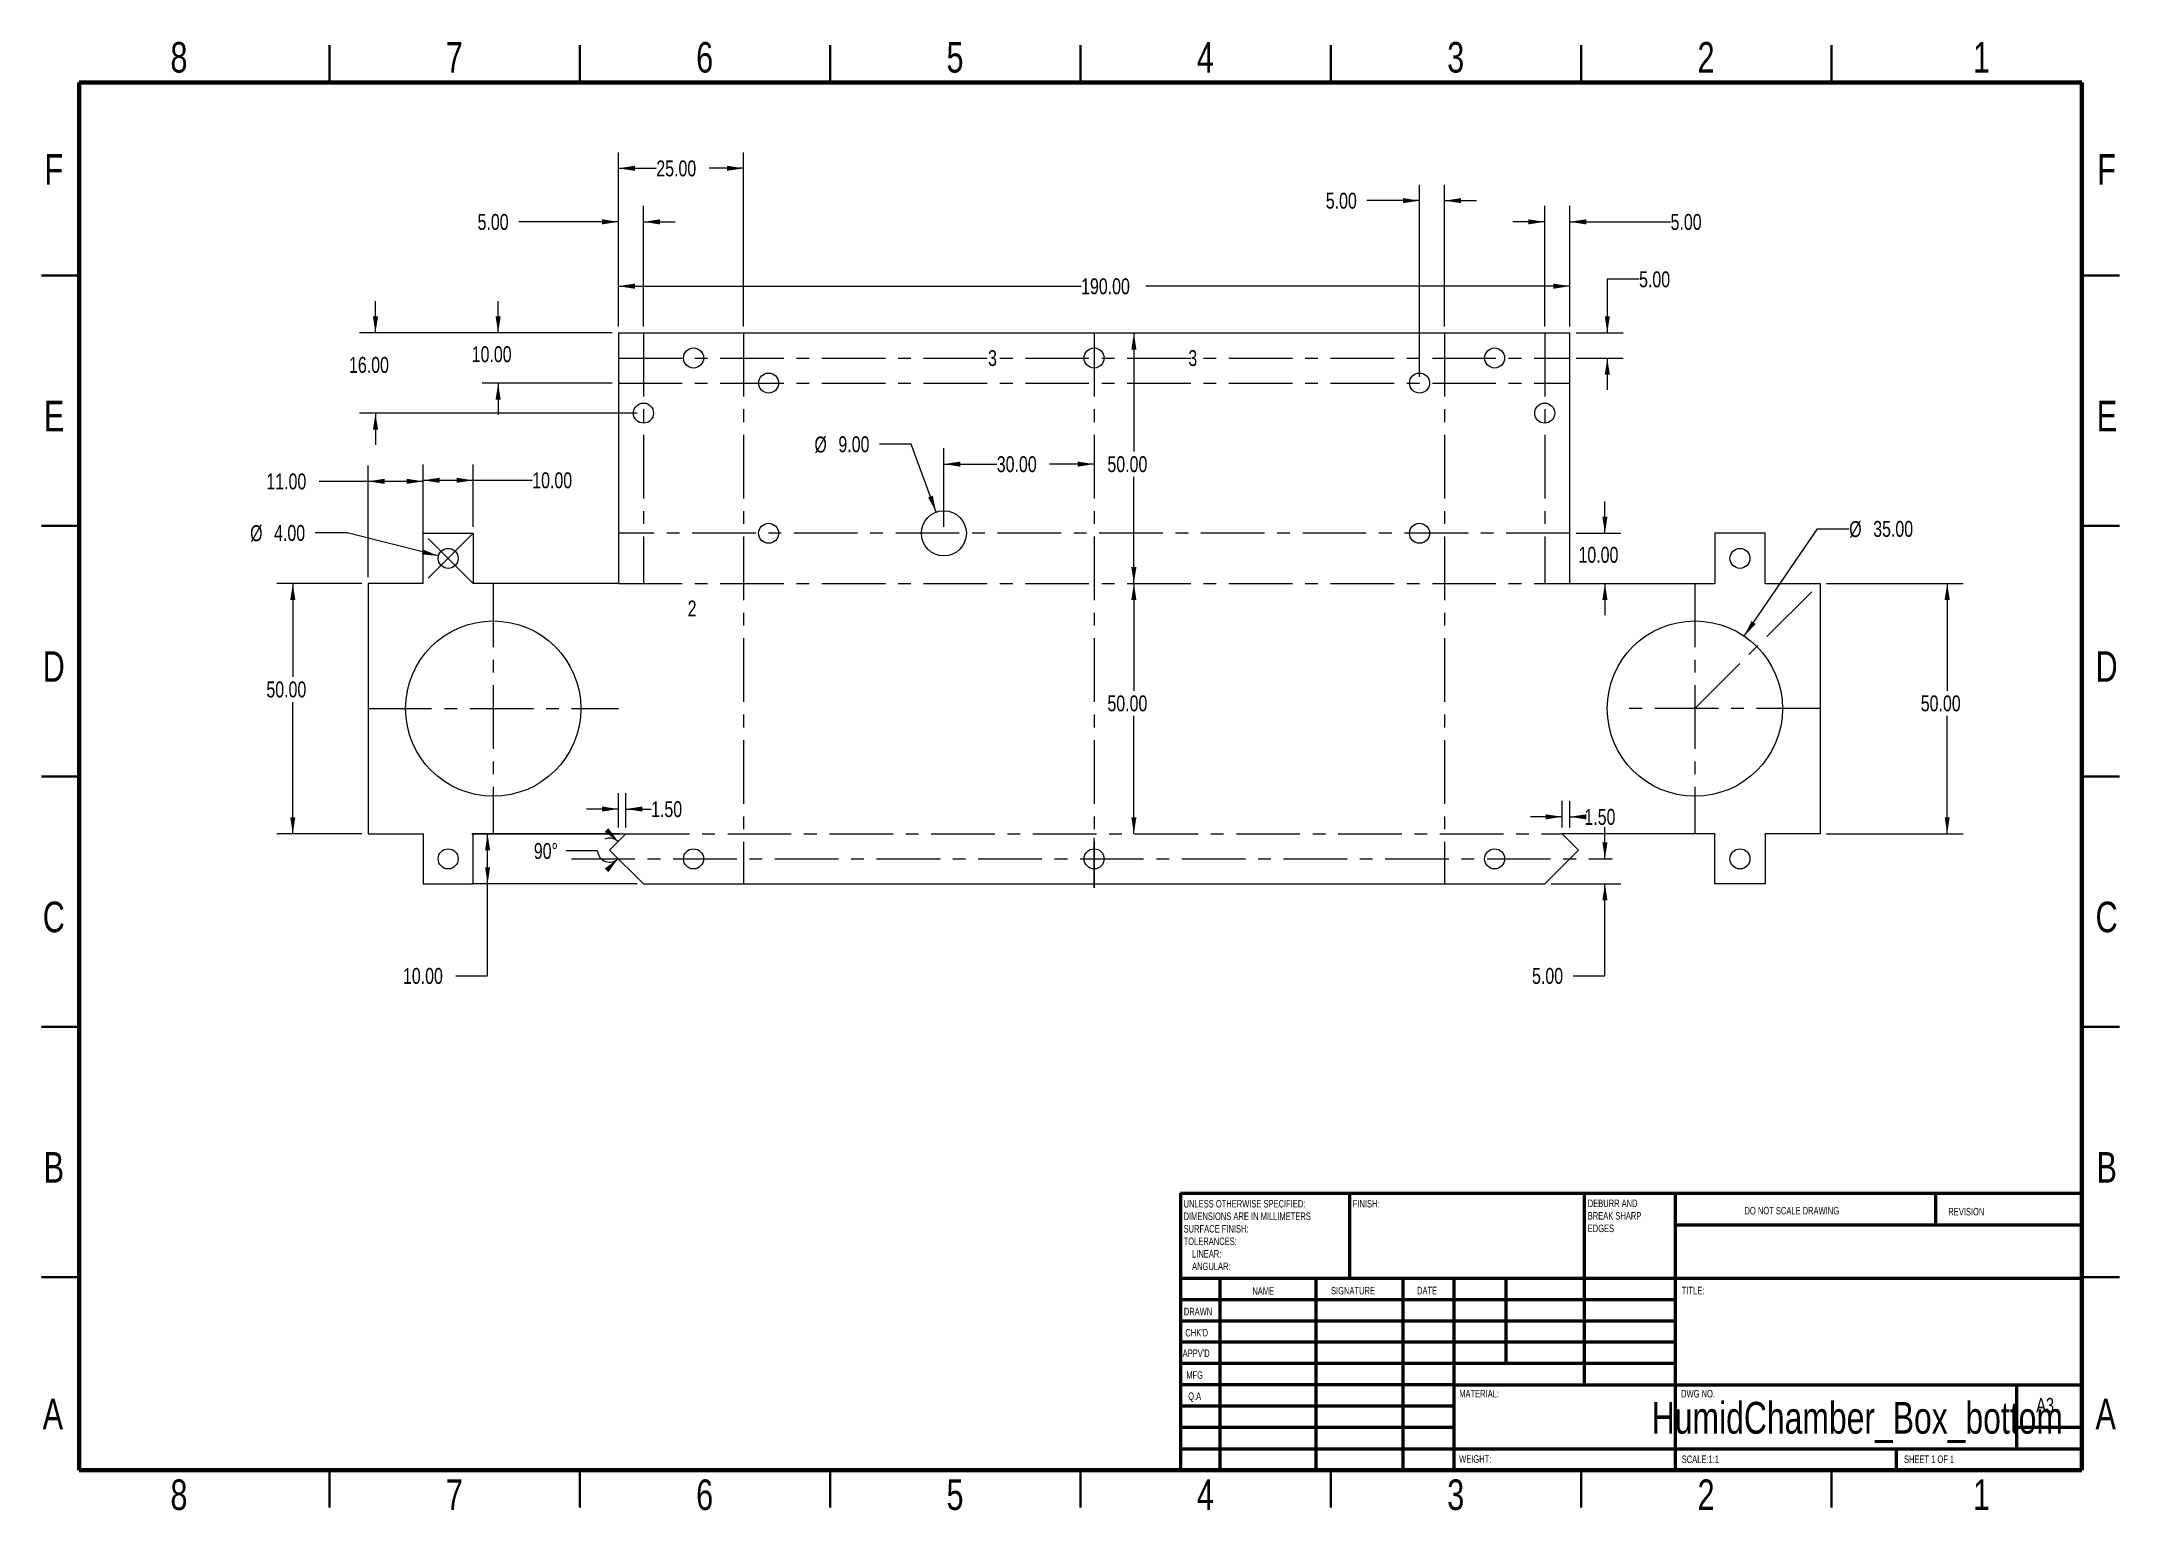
# Paper-space layout 'Sheet1' of a CAD drawing. Header units: millimetres. Extents: x 2 to 418, y 2 to 295.
import ezdxf

# ---------------------------------------------------------------- set-up
doc = ezdxf.new("R2010")
doc.units = ezdxf.units.MM
doc.header["$PDSIZE"] = -1
doc.linetypes.add('CENTERX2', pattern=[20.32, 12.7, -2.54, 2.54, -2.54])
doc.styles.add('SLDTEXTSTYLE0', font='TXT', dxfattribs={"width": 0.75})
doc.styles.add('SLDTEXTSTYLE1', font='TXT', dxfattribs={"width": 0.686449})
doc.styles.add('SLDTEXTSTYLE2', font='TXT', dxfattribs={"width": 0.6875})
doc.dimstyles.new('SLDDIMSTYLE0', dxfattribs={"dimtxt": 3.175, "dimasz": 3.302, "dimexe": 0, "dimexo": 0.0625, "dimgap": 0.79375, "dimtad": 0, "dimtih": 1, "dimtoh": 1, "dimrnd": 1e-09, "dimzin": 4, "dimdsep": 46, "dimtxsty": 'SLDTEXTSTYLE0', "dimsah": 1, "dimcen": 0.09, "dimadec": 0, "dimazin": 1, "dimtfac": 1, "dimtofl": 0, "dimtmove": 0, "dimatfit": 3, "dimfxl": 0, "dimfrac": 2, "dimtolj": 1, "dimtzin": 12, "dimarcsym": 0})
doc.dimstyles.new('SLDDIMSTYLE1', dxfattribs={"dimtxt": 3.175, "dimasz": 3.302, "dimexe": 0, "dimexo": 0.0625, "dimgap": 0.79375, "dimtad": 0, "dimtih": 1, "dimtoh": 1, "dimrnd": 1e-09, "dimzin": 4, "dimdsep": 46, "dimtxsty": 'SLDTEXTSTYLE0', "dimsah": 1, "dimcen": 0, "dimadec": 0, "dimazin": 1, "dimtfac": 1, "dimtofl": 0, "dimtmove": 0, "dimatfit": 3, "dimfxl": 0, "dimfrac": 2, "dimtolj": 1, "dimtzin": 12, "dimarcsym": 0})
doc.dimstyles.new('SLDDIMSTYLE2', dxfattribs={"dimtxt": 3.175, "dimasz": 3.302, "dimexe": 0, "dimexo": 0.0625, "dimgap": 0.79375, "dimtad": 0, "dimtih": 1, "dimtoh": 1, "dimrnd": 1e-09, "dimzin": 4, "dimdsep": 46, "dimtxsty": 'SLDTEXTSTYLE0', "dimsah": 1, "dimcen": 0.09, "dimadec": 0, "dimazin": 1, "dimtfac": 1, "dimtmove": 0, "dimatfit": 0, "dimfxl": 0, "dimfrac": 2, "dimtolj": 1, "dimtzin": 12, "dimarcsym": 0})
doc.dimstyles.new('SLDDIMSTYLE3', dxfattribs={"dimtxt": 3.175, "dimasz": 3.302, "dimexe": 0, "dimexo": 0.0625, "dimgap": 0.79375, "dimtad": 0, "dimtih": 1, "dimtoh": 1, "dimrnd": 1e-09, "dimzin": 12, "dimdsep": 46, "dimtxsty": 'SLDTEXTSTYLE0', "dimblk1": 'NONE', "dimblk2": 'NONE', "dimsah": 1, "dimcen": 0.09, "dimadec": 0, "dimazin": 3, "dimtfac": 1, "dimtmove": 0, "dimatfit": 0, "dimldrblk": 'NONE', "dimfxl": 0, "dimfrac": 2, "dimtolj": 1, "dimtzin": 12, "dimarcsym": 0})
doc.dimstyles.new('SLDDIMSTYLE4', dxfattribs={"dimtxt": 3.175, "dimasz": 3.302, "dimexe": 0, "dimexo": 0.0625, "dimgap": 0.79375, "dimtad": 0, "dimtih": 1, "dimtoh": 1, "dimdec": 4, "dimzin": 12, "dimdsep": 46, "dimtxsty": 'SLDTEXTSTYLE0', "dimsah": 1, "dimcen": 0.09, "dimazin": 3, "dimtfac": 1, "dimtofl": 0, "dimtmove": 0, "dimatfit": 3, "dimfxl": 0, "dimfrac": 2, "dimtolj": 1, "dimtzin": 12, "dimarcsym": 0})

# ---------------------------------------------------------------- blocks, each defined once
blk = doc.blocks.new('_D')
at = {"color": 7, "linetype": 'Continuous', "lineweight": 18}
for p, q in [((117.71, 238.29), (117.71, 249.53)), ((307.71, 238.29), (307.71, 249.53)), ((117.71, 246.36), (210.12, 246.36)), ((307.71, 246.36), (223.03, 246.36))]:
    blk.add_line(p, q, dxfattribs=at)
for points in [[(117.71, 246.36), (121.01, 245.85), (121.01, 246.87)], [(307.71, 246.36), (304.41, 246.87), (304.41, 245.85)]]:
    blk.add_solid(points, dxfattribs=at)
at = {"color": 7, "linetype": 'Continuous', "lineweight": 18, "insert": (210.12, 247.93), "char_height": 3.175, "attachment_point": 1, "style": 'SLDTEXTSTYLE0'}
blk.add_mtext('190.00', dxfattribs=at)
blk = doc.blocks.new('_D_1')
at = {"color": 7, "linetype": 'Continuous', "lineweight": 18}
for p, q in [((220.66, 237.02), (220.66, 213.36)), ((220.66, 187.02), (220.66, 208.32))]:
    blk.add_line(p, q, dxfattribs=at)
for points in [[(220.66, 237.02), (220.15, 233.72), (221.17, 233.72)], [(220.66, 187.02), (221.17, 190.32), (220.15, 190.32)]]:
    blk.add_solid(points, dxfattribs=at)
at = {"color": 7, "linetype": 'Continuous', "lineweight": 18, "insert": (215.38, 212.42), "char_height": 3.175, "attachment_point": 1, "style": 'SLDTEXTSTYLE0'}
blk.add_mtext('50.00', dxfattribs=at)
blk = doc.blocks.new('_D_2')
at = {"color": 7, "linetype": 'Continuous', "lineweight": 18}
for p, q in [((220.66, 187.02), (220.66, 165.6)), ((220.66, 137.02), (220.66, 160.56))]:
    blk.add_line(p, q, dxfattribs=at)
for points in [[(220.66, 187.02), (220.15, 183.72), (221.17, 183.72)], [(220.66, 137.02), (221.17, 140.32), (220.15, 140.32)]]:
    blk.add_solid(points, dxfattribs=at)
at = {"color": 7, "linetype": 'Continuous', "lineweight": 18, "insert": (215.38, 164.66), "char_height": 3.175, "attachment_point": 1, "style": 'SLDTEXTSTYLE0'}
blk.add_mtext('50.00', dxfattribs=at)
blk = doc.blocks.new('_D_3')
at = {"color": 7, "linetype": 'Continuous', "lineweight": 18}
for p, q in [((66.44, 187.02), (49.5, 187.02)), ((52.68, 187.02), (52.68, 168.38)), ((52.68, 137.02), (52.68, 163.34)), ((66.44, 137.02), (49.5, 137.02))]:
    blk.add_line(p, q, dxfattribs=at)
for points in [[(52.68, 187.02), (52.17, 183.72), (53.18, 183.72)], [(52.68, 137.02), (53.18, 140.32), (52.17, 140.32)]]:
    blk.add_solid(points, dxfattribs=at)
at = {"color": 7, "linetype": 'Continuous', "lineweight": 18, "insert": (47.4, 167.44), "char_height": 3.175, "attachment_point": 1, "style": 'SLDTEXTSTYLE0'}
blk.add_mtext('50.00', dxfattribs=at)
blk = doc.blocks.new('_D_4')
at = {"color": 7, "linetype": 'Continuous', "lineweight": 18}
for p, q in [((358.98, 187.02), (386.27, 187.02)), ((383.1, 187.02), (383.1, 165.6)), ((383.1, 137.02), (383.1, 160.56)), ((358.98, 137.02), (386.27, 137.02))]:
    blk.add_line(p, q, dxfattribs=at)
for points in [[(383.1, 187.02), (382.59, 183.72), (383.61, 183.72)], [(383.1, 137.02), (383.61, 140.32), (382.59, 140.32)]]:
    blk.add_solid(points, dxfattribs=at)
at = {"color": 7, "linetype": 'Continuous', "lineweight": 18, "insert": (377.82, 164.66), "char_height": 3.175, "attachment_point": 1, "style": 'SLDTEXTSTYLE0'}
blk.add_mtext('50.00', dxfattribs=at)
blk = doc.blocks.new('_D_5')
at = {"color": 7, "linetype": 'Continuous', "lineweight": 18}
for p, q in [((342.57, 176.48), (357.18, 197.91)), ((357.18, 197.91), (363.53, 197.91))]:
    blk.add_line(p, q, dxfattribs=at)
blk.add_solid([(342.57, 176.48), (344.85, 178.93), (344.01, 179.5)], dxfattribs=at)
at = {"color": 7, "linetype": 'Continuous', "lineweight": 18, "char_height": 3.175, "attachment_point": 1, "style": 'SLDTEXTSTYLE0'}
for s, insert in [('%%c', (363.53, 199.45)), ('35.00', (368.32, 199.5))]:
    blk.add_mtext(s, dxfattribs=dict(at, insert=insert))
blk = doc.blocks.new('_D_6')
at = {"color": 7, "linetype": 'Continuous', "lineweight": 18}
for p, q in [((78.71, 198.29), (78.71, 210.79)), ((78.71, 207.61), (88.71, 207.61)), ((88.71, 198.29), (88.71, 210.79)), ((88.71, 207.61), (100.5, 207.61))]:
    blk.add_line(p, q, dxfattribs=at)
for points in [[(78.71, 207.61), (82.01, 207.11), (82.01, 208.12)], [(88.71, 207.61), (85.41, 208.12), (85.41, 207.11)]]:
    blk.add_solid(points, dxfattribs=at)
at = {"color": 7, "linetype": 'Continuous', "lineweight": 18, "insert": (100.5, 209.19), "char_height": 3.175, "attachment_point": 1, "style": 'SLDTEXTSTYLE0'}
blk.add_mtext('10.00', dxfattribs=at)
blk = doc.blocks.new('_D_7')
at = {"color": 7, "linetype": 'Continuous', "lineweight": 18}
for p, q in [((67.71, 188.29), (67.71, 210.58)), ((78.71, 188.29), (78.71, 210.58)), ((67.71, 207.4), (57.95, 207.4)), ((78.71, 207.4), (67.71, 207.4))]:
    blk.add_line(p, q, dxfattribs=at)
for points in [[(67.71, 207.4), (71.01, 206.89), (71.01, 207.91)], [(78.71, 207.4), (75.41, 207.91), (75.41, 206.89)]]:
    blk.add_solid(points, dxfattribs=at)
at = {"color": 7, "linetype": 'Continuous', "lineweight": 18, "insert": (47.4, 208.97), "char_height": 3.175, "attachment_point": 1, "style": 'SLDTEXTSTYLE0'}
blk.add_mtext('11.00', dxfattribs=at)
blk = doc.blocks.new('_D_8')
at = {"color": 7, "linetype": 'Continuous', "lineweight": 18}
for p, q in [((63.51, 197.09), (57.16, 197.09)), ((81.77, 192.51), (63.51, 197.09))]:
    blk.add_line(p, q, dxfattribs=at)
blk.add_solid([(81.77, 192.51), (78.69, 193.8), (78.45, 192.82)], dxfattribs=at)
at = {"color": 7, "linetype": 'Continuous', "lineweight": 18, "char_height": 3.175, "attachment_point": 1, "style": 'SLDTEXTSTYLE0'}
for s, insert in [('%%c', (44.16, 198.63)), ('4.00', (48.94, 198.68))]:
    blk.add_mtext(s, dxfattribs=dict(at, insert=insert))
blk = doc.blocks.new('_D_9')
at = {"color": 7, "linetype": 'Continuous', "lineweight": 18}
for p, q in [((321.56, 247.75), (315.21, 247.75)), ((315.21, 247.75), (315.21, 237.02)), ((308.98, 237.02), (318.39, 237.02)), ((308.98, 232.02), (318.39, 232.02)), ((315.21, 232.02), (315.21, 225.67))]:
    blk.add_line(p, q, dxfattribs=at)
for points in [[(315.21, 237.02), (315.72, 240.32), (314.71, 240.32)], [(315.21, 232.02), (314.71, 228.72), (315.72, 228.72)]]:
    blk.add_solid(points, dxfattribs=at)
at = {"color": 7, "linetype": 'Continuous', "lineweight": 18, "insert": (321.56, 249.32), "char_height": 3.175, "attachment_point": 1, "style": 'SLDTEXTSTYLE0'}
blk.add_mtext('5.00', dxfattribs=at)
blk = doc.blocks.new('_D_10')
at = {"color": 7, "linetype": 'Continuous', "lineweight": 18, "insert": (231.54, 233.6), "char_height": 3.17, "attachment_point": 1, "style": 'SLDTEXTSTYLE0'}
blk.add_mtext('3', dxfattribs=at)
blk = doc.blocks.new('_NONE')
blk = doc.blocks.new('_D_11')
at = {"color": 7, "linetype": 'Continuous', "lineweight": 18, "insert": (191.54, 233.6), "char_height": 3.17, "attachment_point": 1, "style": 'SLDTEXTSTYLE0'}
blk.add_mtext('3', dxfattribs=at)
blk = doc.blocks.new('_D_12')
at = {"color": 7, "linetype": 'Continuous', "lineweight": 18}
for p, q in [((117.94, 137.02), (88.41, 137.02)), ((91.58, 127.02), (91.58, 137.02)), ((121.44, 127.02), (88.41, 127.02)), ((91.58, 108.67), (91.58, 127.02)), ((85.23, 108.67), (91.58, 108.67))]:
    blk.add_line(p, q, dxfattribs=at)
for points in [[(91.58, 137.02), (91.08, 133.72), (92.09, 133.72)], [(91.58, 127.02), (92.09, 130.32), (91.08, 130.32)]]:
    blk.add_solid(points, dxfattribs=at)
at = {"color": 7, "linetype": 'Continuous', "lineweight": 18, "insert": (74.68, 110.24), "char_height": 3.175, "attachment_point": 1, "style": 'SLDTEXTSTYLE0'}
blk.add_mtext('10.00', dxfattribs=at)
blk = doc.blocks.new('_D_13')
at = {"color": 7, "linetype": 'Continuous', "lineweight": 18}
for p, q in [((117.71, 141.97), (111.36, 141.97)), ((117.71, 138.29), (117.71, 145.14)), ((119.21, 138.29), (119.21, 145.14)), ((119.21, 141.97), (124.24, 141.97))]:
    blk.add_line(p, q, dxfattribs=at)
for points in [[(117.71, 141.97), (114.41, 142.48), (114.41, 141.46)], [(119.21, 141.97), (122.51, 141.46), (122.51, 142.48)]]:
    blk.add_solid(points, dxfattribs=at)
at = {"color": 7, "linetype": 'Continuous', "lineweight": 18, "insert": (124.24, 143.54), "char_height": 3.175, "attachment_point": 1, "style": 'SLDTEXTSTYLE0'}
blk.add_mtext('1.50', dxfattribs=at)
blk = doc.blocks.new('_D_14')
at = {"color": 7, "linetype": 'Continuous', "lineweight": 18}
for p, q in [((306.21, 138.29), (306.21, 143.59)), ((307.71, 138.29), (307.71, 143.59)), ((306.21, 140.42), (299.86, 140.42)), ((307.71, 140.42), (310.64, 140.42))]:
    blk.add_line(p, q, dxfattribs=at)
for points in [[(306.21, 140.42), (302.91, 140.92), (302.91, 139.91)], [(307.71, 140.42), (311.01, 139.91), (311.01, 140.92)]]:
    blk.add_solid(points, dxfattribs=at)
at = {"color": 7, "linetype": 'Continuous', "lineweight": 18, "insert": (310.64, 141.99), "char_height": 3.175, "attachment_point": 1, "style": 'SLDTEXTSTYLE0'}
blk.add_mtext('1.50', dxfattribs=at)
blk = doc.blocks.new('_D_15')
at = {"color": 7, "linetype": 'Continuous', "lineweight": 18}
blk.add_line((113.56, 133.6), (107.21, 133.6), dxfattribs=at)
for start, end in [(184.0003, 315), (45, 114.1962)]:
    blk.add_arc((115.96, 133.77), 2.41, start, end, dxfattribs=at)
for points in [[(117.67, 135.48), (115.69, 138.17), (114.97, 137.45)], [(117.67, 132.07), (114.97, 130.09), (115.69, 129.37)]]:
    blk.add_solid(points, dxfattribs=at)
at = {"color": 7, "linetype": 'Continuous', "lineweight": 18, "insert": (100.82, 135.18), "char_height": 3.175, "attachment_point": 1, "style": 'SLDTEXTSTYLE0'}
blk.add_mtext('90°', dxfattribs=at)
blk = doc.blocks.new('_D_16')
at = {"color": 7, "linetype": 'Continuous', "lineweight": 18}
for p, q in [((314.74, 132.02), (314.74, 138.37)), ((303.98, 127.02), (317.92, 127.02)), ((314.74, 108.67), (314.74, 127.02)), ((308.39, 108.67), (314.74, 108.67))]:
    blk.add_line(p, q, dxfattribs=at)
for points in [[(314.74, 132.02), (315.25, 135.32), (314.23, 135.32)], [(314.74, 127.02), (314.23, 123.72), (315.25, 123.72)]]:
    blk.add_solid(points, dxfattribs=at)
at = {"color": 7, "linetype": 'Continuous', "lineweight": 18, "insert": (300.18, 110.24), "char_height": 3.175, "attachment_point": 1, "style": 'SLDTEXTSTYLE0'}
blk.add_mtext('5.00', dxfattribs=at)
blk = doc.blocks.new('_D_17')
at = {"color": 7, "linetype": 'Continuous', "lineweight": 18, "insert": (131.54, 183.6), "char_height": 3.17, "attachment_point": 1, "style": 'SLDTEXTSTYLE0'}
blk.add_mtext('2', dxfattribs=at)
blk = doc.blocks.new('_D_18')
at = {"color": 7, "linetype": 'Continuous', "lineweight": 18}
for p, q in [((117.71, 238.29), (117.71, 273.08)), ((117.71, 269.9), (125.28, 269.9)), ((142.71, 269.9), (135.83, 269.9)), ((142.71, 238.29), (142.71, 273.08))]:
    blk.add_line(p, q, dxfattribs=at)
for points in [[(117.71, 269.9), (121.01, 269.39), (121.01, 270.41)], [(142.71, 269.9), (139.41, 270.41), (139.41, 269.39)]]:
    blk.add_solid(points, dxfattribs=at)
at = {"color": 7, "linetype": 'Continuous', "lineweight": 18, "insert": (125.28, 271.47), "char_height": 3.175, "attachment_point": 1, "style": 'SLDTEXTSTYLE0'}
blk.add_mtext('25.00', dxfattribs=at)
blk = doc.blocks.new('_D_19')
at = {"color": 7, "linetype": 'Continuous', "lineweight": 18}
for p, q in [((93.69, 237.02), (93.69, 243.37)), ((116.44, 237.02), (90.51, 237.02)), ((116.44, 227.02), (90.51, 227.02)), ((93.69, 227.02), (93.69, 220.67))]:
    blk.add_line(p, q, dxfattribs=at)
for points in [[(93.69, 237.02), (94.2, 240.32), (93.18, 240.32)], [(93.69, 227.02), (93.18, 223.72), (94.2, 223.72)]]:
    blk.add_solid(points, dxfattribs=at)
at = {"color": 7, "linetype": 'Continuous', "lineweight": 18, "insert": (88.41, 234.37), "char_height": 3.175, "attachment_point": 1, "style": 'SLDTEXTSTYLE0'}
blk.add_mtext('10.00', dxfattribs=at)
blk = doc.blocks.new('_D_20')
at = {"color": 7, "linetype": 'Continuous', "lineweight": 18}
for p, q in [((314.74, 197.02), (314.74, 203.37)), ((308.98, 197.02), (317.92, 197.02)), ((308.98, 187.02), (317.92, 187.02)), ((314.74, 187.02), (314.74, 180.67))]:
    blk.add_line(p, q, dxfattribs=at)
for points in [[(314.74, 197.02), (315.25, 200.32), (314.23, 200.32)], [(314.74, 187.02), (314.23, 183.72), (315.25, 183.72)]]:
    blk.add_solid(points, dxfattribs=at)
at = {"color": 7, "linetype": 'Continuous', "lineweight": 18, "insert": (309.46, 194.32), "char_height": 3.175, "attachment_point": 1, "style": 'SLDTEXTSTYLE0'}
blk.add_mtext('10.00', dxfattribs=at)
blk = doc.blocks.new('_D_21')
at = {"color": 7, "linetype": 'Continuous', "lineweight": 18}
for p, q in [((277.71, 228.29), (277.71, 266.62)), ((282.71, 238.29), (282.71, 266.62)), ((277.71, 263.44), (267.21, 263.44)), ((282.71, 263.44), (289.06, 263.44))]:
    blk.add_line(p, q, dxfattribs=at)
for points in [[(277.71, 263.44), (274.41, 263.95), (274.41, 262.94)], [(282.71, 263.44), (286.01, 262.94), (286.01, 263.95)]]:
    blk.add_solid(points, dxfattribs=at)
at = {"color": 7, "linetype": 'Continuous', "lineweight": 18, "insert": (258.99, 265.02), "char_height": 3.175, "attachment_point": 1, "style": 'SLDTEXTSTYLE0'}
blk.add_mtext('5.00', dxfattribs=at)
blk = doc.blocks.new('_D_22')
at = {"color": 7, "linetype": 'Continuous', "lineweight": 18}
for p, q in [((117.71, 238.29), (117.71, 262.38)), ((122.71, 238.29), (122.71, 262.38)), ((117.71, 259.21), (97.79, 259.21)), ((122.71, 259.21), (129.06, 259.21))]:
    blk.add_line(p, q, dxfattribs=at)
for points in [[(117.71, 259.21), (114.41, 259.72), (114.41, 258.7)], [(122.71, 259.21), (126.01, 258.7), (126.01, 259.72)]]:
    blk.add_solid(points, dxfattribs=at)
at = {"color": 7, "linetype": 'Continuous', "lineweight": 18, "insert": (89.58, 260.78), "char_height": 3.175, "attachment_point": 1, "style": 'SLDTEXTSTYLE0'}
blk.add_mtext('5.00', dxfattribs=at)
blk = doc.blocks.new('_D_23')
at = {"color": 7, "linetype": 'Continuous', "lineweight": 18}
for p, q in [((302.71, 238.29), (302.71, 262.38)), ((307.71, 238.29), (307.71, 262.38)), ((302.71, 259.21), (296.36, 259.21)), ((307.71, 259.21), (327.85, 259.21))]:
    blk.add_line(p, q, dxfattribs=at)
for points in [[(302.71, 259.21), (299.41, 259.72), (299.41, 258.7)], [(307.71, 259.21), (311.01, 258.7), (311.01, 259.72)]]:
    blk.add_solid(points, dxfattribs=at)
at = {"color": 7, "linetype": 'Continuous', "lineweight": 18, "insert": (327.85, 260.78), "char_height": 3.175, "attachment_point": 1, "style": 'SLDTEXTSTYLE0'}
blk.add_mtext('5.00', dxfattribs=at)
blk = doc.blocks.new('_D_24')
at = {"color": 7, "linetype": 'Continuous', "lineweight": 18}
for p, q in [((69.19, 237.02), (69.19, 243.37)), ((116.44, 237.02), (66.01, 237.02)), ((121.44, 221.02), (66.01, 221.02)), ((69.19, 221.02), (69.19, 214.67))]:
    blk.add_line(p, q, dxfattribs=at)
for points in [[(69.19, 237.02), (69.7, 240.32), (68.68, 240.32)], [(69.19, 221.02), (68.68, 217.72), (69.7, 217.72)]]:
    blk.add_solid(points, dxfattribs=at)
at = {"color": 7, "linetype": 'Continuous', "lineweight": 18, "insert": (63.91, 232.23), "char_height": 3.175, "attachment_point": 1, "style": 'SLDTEXTSTYLE0'}
blk.add_mtext('16.00', dxfattribs=at)
blk = doc.blocks.new('_D_25')
at = {"color": 7, "linetype": 'Continuous', "lineweight": 18}
for p, q in [((176.21, 214.8), (169.86, 214.8)), ((181.17, 201.25), (176.21, 214.8))]:
    blk.add_line(p, q, dxfattribs=at)
blk.add_solid([(181.17, 201.25), (180.51, 204.52), (179.56, 204.18)], dxfattribs=at)
at = {"color": 7, "linetype": 'Continuous', "lineweight": 18, "char_height": 3.175, "attachment_point": 1, "style": 'SLDTEXTSTYLE0'}
for s, insert in [('%%c', (156.86, 216.34)), ('9.00', (161.65, 216.39))]:
    blk.add_mtext(s, dxfattribs=dict(at, insert=insert))
blk = doc.blocks.new('_D_26')
at = {"color": 7, "linetype": 'Continuous', "lineweight": 18}
for p, q in [((182.71, 198.29), (182.71, 214.02)), ((182.71, 210.84), (193.28, 210.84)), ((212.71, 210.84), (203.84, 210.84))]:
    blk.add_line(p, q, dxfattribs=at)
for points in [[(182.71, 210.84), (186.01, 210.33), (186.01, 211.35)], [(212.71, 210.84), (209.41, 211.35), (209.41, 210.33)]]:
    blk.add_solid(points, dxfattribs=at)
at = {"color": 7, "linetype": 'Continuous', "lineweight": 18, "insert": (193.28, 212.42), "char_height": 3.175, "attachment_point": 1, "style": 'SLDTEXTSTYLE0'}
blk.add_mtext('30.00', dxfattribs=at)
blk = doc.blocks.new('SW_NOTE_0')
at = {"color": 0, "linetype": 'Continuous', "lineweight": 0, "char_height": 1.5, "attachment_point": 1, "style": 'SLDTEXTSTYLE0'}
for s, insert in [('UNLESS OTHERWISE SPECIFIED:', (0, 1.93)), ('SURFACE FINISH:', (0, -3.07)), ('DIMENSIONS ARE IN MILLIMETERS', (0, -0.57)), ('TOLERANCES:', (0, -5.57)), ('LINEAR:', (1.69, -8.07)), ('ANGULAR:', (1.69, -10.57))]:
    blk.add_mtext(s, dxfattribs=dict(at, insert=insert))
blk = doc.blocks.new('SW_NOTE_1')
at = {"color": 0, "linetype": 'Continuous', "lineweight": 0, "char_height": 1.5, "attachment_point": 1, "style": 'SLDTEXTSTYLE0'}
for s, insert in [('DEBURR AND', (0, 1.93)), ('BREAK SHARP', (0, -0.57)), ('EDGES', (0, -3.07))]:
    blk.add_mtext(s, dxfattribs=dict(at, insert=insert))

psp = doc.layouts.new('Sheet1')

# ---------------------------------------------------------------- linework, layer by layer
at = {"color": 7, "linetype": 'Continuous', "lineweight": 35}
for p, q in [((60, 287), (60, 294.5)), ((110, 287), (110, 294.5)), ((160, 287), (160, 294.5)), ((210, 294.5), (210, 287)), ((210, 287), (210, 294.5)), ((260, 287), (260, 294.5)), ((310, 287), (310, 294.5)), ((360, 287), (360, 294.5)), ((10, 248.5), (2.5, 248.5)), ((410, 248.5), (417.5, 248.5)), ((10, 198.5), (2.5, 198.5)), ((410, 198.5), (417.5, 198.5)), ((2.5, 148.5), (10, 148.5)), ((10, 148.5), (2.5, 148.5)), ((417.5, 148.5), (410, 148.5)), ((410, 148.5), (417.5, 148.5)), ((10, 98.5), (2.5, 98.5)), ((410, 98.5), (417.5, 98.5)), ((10, 48.5), (2.5, 48.5)), ((410, 48.5), (417.5, 48.5)), ((60, 10), (60, 2.5)), ((110, 10), (110, 2.5)), ((160, 10), (160, 2.5)), ((210, 2.5), (210, 10)), ((210, 10), (210, 2.5)), ((260, 10), (260, 2.5)), ((310, 10), (310, 2.5)), ((360, 10), (360, 2.5))]:
    psp.add_line(p, q, dxfattribs=at)
at = {"color": 7, "linetype": 'Continuous', "lineweight": 70}
for p, q in [((10, 10), (10, 287)), ((10, 287), (410, 287)), ((410, 287), (410, 10)), ((410, 10), (10, 10))]:
    psp.add_line(p, q, dxfattribs=at)
at = {"color": 7, "linetype": 'Continuous', "lineweight": 18}
for p, q in [((117.71261, 237.02286), (117.71261, 187.02286)), ((117.71261, 237.02286), (307.71261, 237.02286)), ((307.71261, 187.02286), (307.71261, 237.02286)), ((78.71261, 187.02286), (78.71261, 197.02286)), ((78.71261, 197.02286), (88.71261, 197.02286)), ((88.71261, 197.02286), (88.71261, 187.02286)), ((336.71261, 197.02286), (336.71261, 187.02286)), ((346.71261, 197.02286), (336.71261, 197.02286)), ((346.71261, 187.02286), (346.71261, 197.02286)), ((67.71261, 187.02286), (67.71261, 137.02286)), ((78.71261, 187.02286), (67.71261, 187.02286)), ((117.71261, 187.02286), (88.71261, 187.02286)), ((307.71261, 187.02286), (336.71261, 187.02286)), ((346.71261, 187.02286), (357.71261, 187.02286)), ((357.71261, 187.02286), (357.71261, 137.02286)), ((67.71261, 137.02286), (78.71261, 137.02286)), ((78.71261, 137.02286), (78.71261, 127.02286)), ((88.71261, 127.02286), (88.71261, 137.02286)), ((88.71261, 137.02286), (117.71261, 137.02286)), ((115.96261, 133.77286), (119.21261, 137.02286)), ((117.71261, 137.02286), (119.21261, 137.02286)), ((307.71261, 137.02286), (306.21261, 137.02286)), ((309.46261, 133.77286), (306.21261, 137.02286)), ((336.71261, 137.02286), (307.71261, 137.02286)), ((336.71261, 127.02286), (336.71261, 137.02286)), ((357.71261, 137.02286), (346.71261, 137.02286)), ((346.71261, 137.02286), (346.71261, 127.02286)), ((115.96261, 133.77286), (122.71261, 127.02286)), ((309.46261, 133.77286), (302.71261, 127.02286)), ((78.71261, 127.02286), (88.71261, 127.02286)), ((122.71261, 127.02286), (302.71261, 127.02286)), ((346.71261, 127.02286), (336.71261, 127.02286))]:
    psp.add_line(p, q, dxfattribs=at)
at = {"color": 7, "linetype": 'CENTERX2', "lineweight": 18}
for p, q in [((122.71261, 237.02286), (122.71261, 187.02286)), ((142.71261, 237.02286), (142.71261, 127.02286)), ((212.71261, 237.02286), (212.71261, 126.23522)), ((282.71261, 237.02286), (282.71261, 127.02286)), ((302.71261, 237.02286), (302.71261, 187.02286)), ((117.71261, 232.02286), (307.71261, 232.02286)), ((117.71261, 227.02286), (307.71261, 227.02286)), ((88.71261, 187.02286), (78.71261, 197.02286)), ((88.71261, 197.02286), (78.71261, 187.02286)), ((307.71261, 197.02286), (117.71261, 197.02286)), ((92.71261, 187.02286), (92.71261, 137.02286)), ((117.71261, 187.02286), (307.71261, 187.02286)), ((332.71261, 187.02286), (332.71261, 137.02286)), ((332.71261, 162.02286), (357.71261, 187.02286)), ((67.71261, 162.02286), (117.71261, 162.02286)), ((357.71261, 162.02286), (317.71261, 162.02286)), ((119.21261, 137.02286), (306.21261, 137.02286)), ((212.71261, 126.23522), (212.71261, 136.23522)), ((108.3107, 132.02286), (316.15866, 132.02286))]:
    psp.add_line(p, q, dxfattribs=at)
at = {"color": 7, "linetype": 'Continuous', "lineweight": 50}
for p, q in [((230, 65.25), (410, 65.25)), ((230, 65.25), (230, 10)), ((263.8, 48.25), (263.8, 65.25)), ((310.6, 65.25), (310.6, 27)), ((328.8, 65.25), (328.8, 10)), ((380.8, 58.875), (380.8, 65.25)), ((410, 58.875), (328.8, 58.875)), ((410, 48.25), (230, 48.25)), ((237.8, 48.25), (237.8, 10)), ((256.99095, 48.25), (256.99095, 10)), ((274.39893, 48.25), (274.39893, 10)), ((284.6, 10), (284.6, 48.25)), ((295, 31.25), (295, 48.25)), ((328.8, 44), (230, 44)), ((328.8, 39.75), (230, 39.75)), ((328.8, 35.5), (230, 35.5)), ((328.8, 31.25), (230, 31.25)), ((284.6, 27), (230, 27)), ((284.6, 27), (410, 27)), ((397, 14.25), (397, 27)), ((284.6, 22.74993), (230, 22.74993)), ((284.6, 18.5), (230, 18.5)), ((410, 18.5), (397, 18.5)), ((230, 14.25), (410, 14.25)), ((373, 10), (373, 14.25))]:
    psp.add_line(p, q, dxfattribs=at)
at = {"color": 7, "linetype": 'Continuous', "lineweight": 18}
for centre, radius in [((132.71261, 232.02286), 2), ((212.71261, 232.02286), 2), ((292.71261, 232.02286), 2), ((147.71261, 227.02286), 2), ((277.71261, 227.02286), 2), ((122.71261, 221.02286), 2), ((302.71261, 221.02286), 2), ((182.71261, 197.02286), 4.5), ((147.71261, 197.02286), 2), ((277.71261, 197.02286), 2), ((83.71261, 192.02286), 2), ((341.71261, 192.02286), 2), ((92.71261, 162.02286), 17.5), ((332.71261, 162.02286), 17.5), ((83.71261, 132.02286), 2), ((132.71261, 132.02286), 2), ((212.71261, 132.02286), 2), ((292.71261, 132.02286), 2), ((341.71261, 132.02286), 2)]:
    psp.add_circle(centre, radius, dxfattribs=at)
at = {"color": 7, "linetype": 'Continuous', "lineweight": 0}
psp.add_point((332.81879, 162.12904), dxfattribs=at)

# ---------------------------------------------------------------- block references
for name, p in [('SW_NOTE_0', (230.59367, 61.98737)), ('SW_NOTE_1', (311.30922, 62.06949))]:
    psp.add_blockref(name, p, dxfattribs=at)

# ---------------------------------------------------------------- texts
for s, insert, char_height, attachment_point, style in [('8', (29.93862, 295.11369), 6.096, 2, 'SLDTEXTSTYLE0'), ('7', (84.93862, 295.11369), 6.096, 2, 'SLDTEXTSTYLE0'), ('6', (134.93862, 295.11369), 6.096, 2, 'SLDTEXTSTYLE0'), ('5', (184.93862, 295.11369), 6.096, 2, 'SLDTEXTSTYLE0'), ('4', (234.93862, 295.11369), 6.096, 2, 'SLDTEXTSTYLE0'), ('3', (284.93862, 295.11369), 6.096, 2, 'SLDTEXTSTYLE0'), ('2', (334.93862, 295.11369), 6.096, 2, 'SLDTEXTSTYLE0'), ('1', (389.93862, 295.11369), 6.096, 2, 'SLDTEXTSTYLE0'), ('F', (4.9365, 272.72569), 6.096, 2, 'SLDTEXTSTYLE0'), ('F', (414.9365, 272.72569), 6.096, 2, 'SLDTEXTSTYLE0'), ('E', (5.01058, 223.47569), 6.096, 2, 'SLDTEXTSTYLE0'), ('E', (415.01058, 223.47569), 6.096, 2, 'SLDTEXTSTYLE0'), ('D', (4.93015, 173.47569), 6.096, 2, 'SLDTEXTSTYLE0'), ('D', (414.93015, 173.47569), 6.096, 2, 'SLDTEXTSTYLE0'), ('C', (4.9365, 123.47569), 6.096, 2, 'SLDTEXTSTYLE0'), ('C', (414.9365, 123.47569), 6.096, 2, 'SLDTEXTSTYLE0'), ('B', (4.95343, 73.47569), 6.096, 2, 'SLDTEXTSTYLE0'), ('B', (414.95343, 73.47569), 6.096, 2, 'SLDTEXTSTYLE0'), ('FINISH:', (264.37129, 63.91927), 1.5, 1, 'SLDTEXTSTYLE0'), ('DO NOT SCALE DRAWING', (342.61464, 62.53299), 1.5, 1, 'SLDTEXTSTYLE0'), ('REVISION', (383.32758, 62.33491), 1.5, 1, 'SLDTEXTSTYLE0'), ('NAME', (244.32224, 46.50148), 1.5, 1, 'SLDTEXTSTYLE0'), ('SIGNATURE', (260.03359, 46.56176), 1.5, 1, 'SLDTEXTSTYLE0'), ('DATE', (277.2147, 46.57618), 1.5, 1, 'SLDTEXTSTYLE0'), ('TITLE:', (330.09016, 46.57618), 1.5, 1, 'SLDTEXTSTYLE0'), ('DRAWN', (230.64336, 42.38478), 1.5, 1, 'SLDTEXTSTYLE1'), ("CHK'D", (230.93922, 38.16185), 1.5, 1, 'SLDTEXTSTYLE0'), ("APPV'D", (230.40172, 34.06587), 1.5, 1, 'SLDTEXTSTYLE0'), ('MFG', (231.12401, 29.71578), 1.5, 1, 'SLDTEXTSTYLE0'), ('Q.A', (231.50904, 25.50466), 1.5, 1, 'SLDTEXTSTYLE0'), ('MATERIAL:', (285.64586, 25.98606), 1.5, 1, 'SLDTEXTSTYLE0'), ('DWG NO.', (329.953, 25.98606), 1.5, 1, 'SLDTEXTSTYLE0'), ('A', (4.75658, 24.22569), 6.096, 2, 'SLDTEXTSTYLE0'), ('HumidChamber_Box_bottom', (365.14591, 23.60691), 6.35, 2, 'SLDTEXTSTYLE0'), ('A3', (400.87116, 24.40639), 2.910417, 1, 'SLDTEXTSTYLE0'), ('A', (414.75658, 24.22569), 6.096, 2, 'SLDTEXTSTYLE0'), ('WEIGHT:', (285.61781, 12.94931), 1.4986, 1, 'SLDTEXTSTYLE0'), ('SCALE:1:1', (330.07397, 12.90009), 1.5, 1, 'SLDTEXTSTYLE0'), ('SHEET 1 OF 1', (374.47829, 12.90009), 1.5, 1, 'SLDTEXTSTYLE2'), ('8', (29.93862, 8.11369), 6.096, 2, 'SLDTEXTSTYLE0'), ('7', (84.93862, 8.11369), 6.096, 2, 'SLDTEXTSTYLE0'), ('6', (134.93862, 8.11369), 6.096, 2, 'SLDTEXTSTYLE0'), ('5', (184.93862, 8.11369), 6.096, 2, 'SLDTEXTSTYLE0'), ('4', (234.93862, 8.11369), 6.096, 2, 'SLDTEXTSTYLE0'), ('3', (284.93862, 8.11369), 6.096, 2, 'SLDTEXTSTYLE0'), ('2', (334.93862, 8.11369), 6.096, 2, 'SLDTEXTSTYLE0'), ('1', (389.93862, 8.11369), 6.096, 2, 'SLDTEXTSTYLE0')]:
    psp.add_mtext(s, dxfattribs=dict(at, insert=insert, char_height=char_height, attachment_point=attachment_point, style=style))

# ---------------------------------------------------------------- dimensions: what is measured, and where the dimension line sits
at = {"color": 7, "linetype": 'Continuous', "lineweight": 18}
for base, p1, p2, dimstyle, picture, middle in [((142.71261, 269.90215), (117.71261, 237.02286), (142.71261, 237.02286), 'SLDDIMSTYLE2', '_D_18', (130.55515, 269.90215)), ((282.71261, 263.4433), (277.71261, 227.02286), (282.71261, 237.02286), 'SLDDIMSTYLE2', '_D_21', (263.09993, 263.4433)), ((122.71261, 259.20727), (117.71261, 237.02286), (122.71261, 237.02286), 'SLDDIMSTYLE2', '_D_22', (93.68876, 259.20727)), ((307.71261, 259.20727), (302.71261, 237.02286), (307.71261, 237.02286), 'SLDDIMSTYLE2', '_D_23', (331.95274, 259.20727)), ((307.71261, 246.35952), (117.71261, 237.02286), (307.71261, 237.02286), 'SLDDIMSTYLE0', '_D', (216.57599, 246.35952)), ((212.71261, 210.84241), (182.71261, 197.02286), (212.71261, 237.02286), 'SLDDIMSTYLE0', '_D_26', (198.55777, 210.84241)), ((67.71261, 207.40126), (78.71261, 187.02286), (67.71261, 187.02286), 'SLDDIMSTYLE0', '_D_7', (52.67646, 207.40126)), ((88.71261, 207.61362), (78.71261, 197.02286), (88.71261, 197.02286), 'SLDDIMSTYLE0', '_D_6', (105.77551, 207.61362)), ((307.71261, 140.41673), (306.21261, 137.02286), (307.71261, 137.02286), 'SLDDIMSTYLE2', '_D_14', (314.74068, 140.41673))]:
    dim = psp.add_linear_dim(base=base, p1=p1, p2=p2, dimstyle=dimstyle, dxfattribs=at)
    dim.commit()
    dim.dimension.update_dxf_attribs({"geometry": picture, "text_midpoint": middle, "dimtype": 160})
for base, p1, p2, angle, dimstyle, picture, middle in [((315.21327, 237.02286), (307.71261, 232.02286), (307.71261, 237.02286), 90, 'SLDDIMSTYLE2', '_D_9', (315.21327, 247.75108)), ((69.18881, 237.02286), (122.71261, 221.02286), (117.71261, 237.02286), 90, 'SLDDIMSTYLE2', '_D_24', (69.18881, 230.65904)), ((93.68876, 237.02286), (117.71261, 227.02286), (117.71261, 237.02286), 90, 'SLDDIMSTYLE2', '_D_19', (93.68876, 232.80145)), ((220.6607, 187.02286), (307.71261, 237.02286), (307.71261, 187.02286), 90, 'SLDDIMSTYLE0', '_D_1', (220.6607, 210.84241)), ((192.7126070664, 232.022857567), (212.7126070664, 232.022857567), (172.7126070664, 232.022857567), 90, 'SLDDIMSTYLE3', '_D_11', (192.7126070664, 232.022857567)), ((232.7126070664, 232.022857567), (212.7126070664, 232.022857567), (252.7126070664, 232.022857567), 90, 'SLDDIMSTYLE3', '_D_10', (232.7126070664, 232.022857567)), ((132.71261, 132.02286), (132.71261, 232.02286), (132.71261, 132.02286), 90, 'SLDDIMSTYLE3', '_D_17', (132.71261, 182.02286)), ((314.74068, 187.02286), (307.71261, 197.02286), (307.71261, 187.02286), 90, 'SLDDIMSTYLE2', '_D_20', (314.74068, 192.74385)), ((52.67646, 137.02286), (67.71261, 187.02286), (67.71261, 137.02286), 90, 'SLDDIMSTYLE0', '_D_3', (52.67646, 165.86307)), ((220.6607, 187.02286), (306.21261, 137.02286), (307.71261, 187.02286), 90, 'SLDDIMSTYLE0', '_D_2', (220.6607, 163.08479)), ((383.09795, 137.02286), (357.71261, 187.02286), (357.71261, 137.02286), 90, 'SLDDIMSTYLE0', '_D_4', (383.09795, 163.08479)), ((117.71261, 141.9673), (119.21261, 137.02286), (117.71261, 137.02286), 0, 'SLDDIMSTYLE2', '_D_13', (128.34983, 141.9673)), ((91.58327, 137.02286), (122.71261, 127.02286), (119.21261, 137.02286), 90, 'SLDDIMSTYLE0', '_D_12', (91.58327, 108.66971)), ((314.74068, 127.02286), (316.15866, 132.02286), (302.71261, 127.02286), 90, 'SLDDIMSTYLE2', '_D_16', (314.74068, 108.66971))]:
    dim = psp.add_linear_dim(base=base, p1=p1, p2=p2, angle=angle, dimstyle=dimstyle, dxfattribs=at)
    dim.commit()
    dim.dimension.update_dxf_attribs({"geometry": picture, "text_midpoint": middle, "dimtype": 160})
for p1, p2, picture, middle in [((184.25823, 192.79662), (181.16699, 201.24909), '_D_25', (163.36003, 214.80416)), ((322.85561, 147.56293), (342.56961, 176.48279), '_D_5', (371.20183, 197.91469)), ((85.65259, 191.53656), (81.77263, 192.50915), '_D_8', (50.6561, 197.08815))]:
    dim = psp.add_diameter_dim_2p(p1=p1, p2=p2, dimstyle='SLDDIMSTYLE1', dxfattribs=at)
    dim.commit()
    dim.dimension.update_dxf_attribs({"geometry": picture, "text_midpoint": middle, "dimtype": 163})
dim = psp.add_angular_dim_2l(base=(115.1177, 131.51302), line1=((122.71261, 127.02286), (115.96261, 133.77286)), line2=((119.21261, 137.02286), (115.96261, 133.77286)), dimstyle='SLDDIMSTYLE4', dxfattribs=at)
dim.commit()
dim.dimension.update_dxf_attribs({"geometry": '_D_15', "text_midpoint": (113.55587, 133.60455), "dimtype": 162})

doc.saveas('drawing.dxf')
